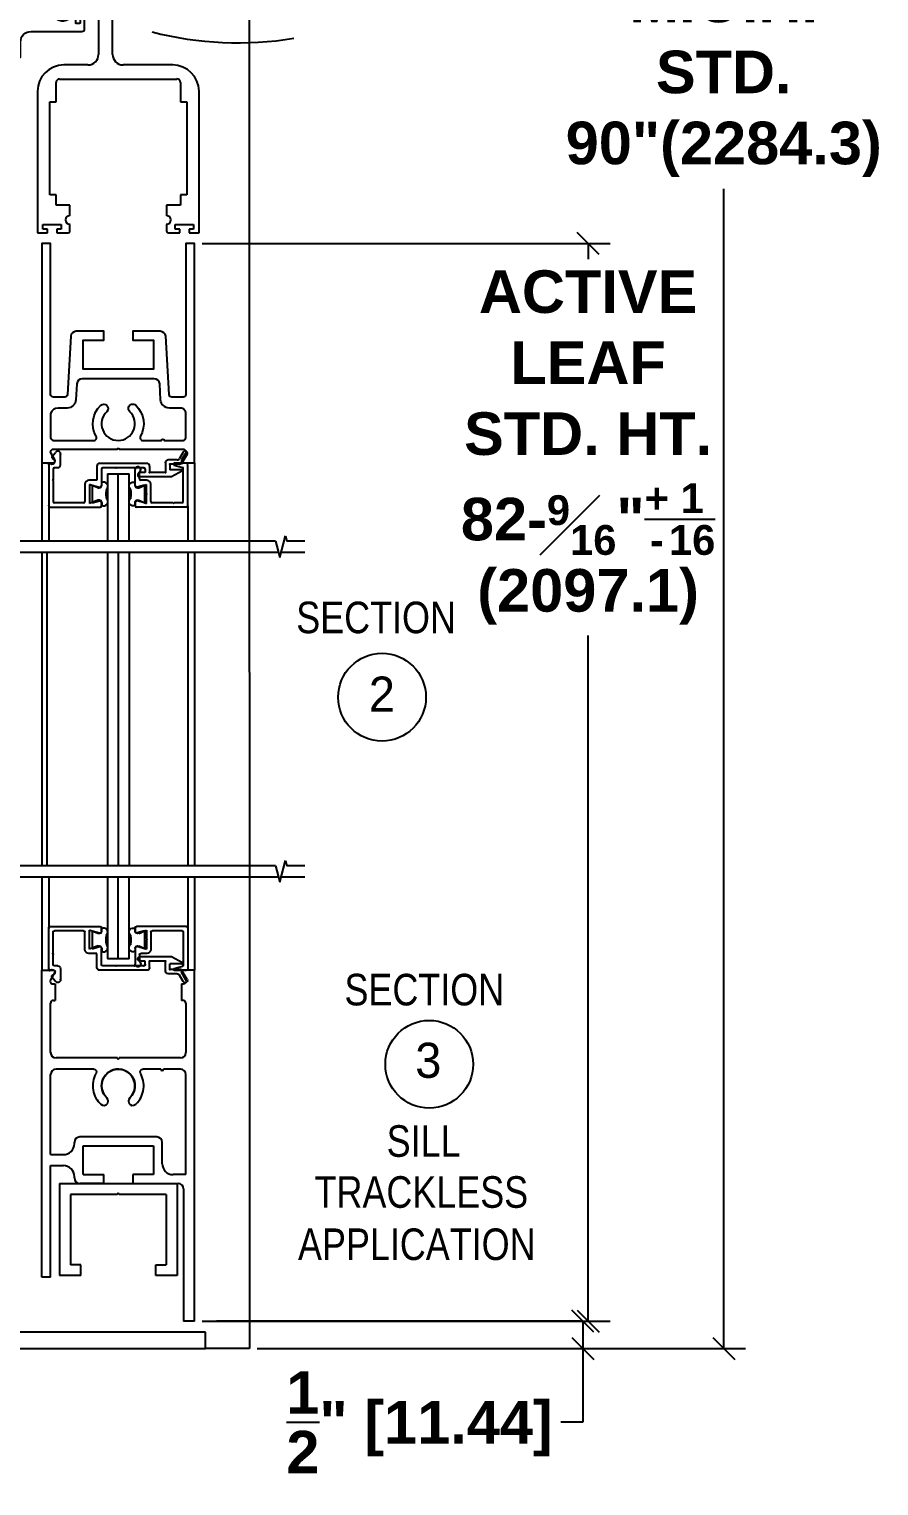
# Model space of a CAD drawing. Header units: inches. Extents: x -17070 to 527, y 504 to 2398.
# Drawn here: x -10373.2 to -10366.23, y 668.63 to 680.6 of the extents above; entities that cross this region are included whole.
import ezdxf
from ezdxf.enums import TextEntityAlignment as Align

# ---------------------------------------------------------------- set-up
doc = ezdxf.new("R2010")
doc.units = ezdxf.units.IN
for name, color, linetype in [('1', 2, 'Continuous'), ('GLASS', 3, 'Continuous'), ('GLBEAD', 7, 'Continuous'), ('NOTES', 6, 'Continuous'), ('OBJECT', 7, 'Continuous'), ('PAINT', 1, 'Continuous'), ('SHAPE', 3, 'Continuous')]:
    doc.layers.add(name, color=color, linetype=linetype)
doc.styles.add('ROMANC', font='arialbd.ttf', dxfattribs={"height": 0.35})
doc.dimstyles.get("Standard").update_dxf_attribs({"dimtxt": 0.18, "dimasz": 0.18, "dimexe": 0.18, "dimexo": 0.0625, "dimgap": 0.09, "dimtad": 0, "dimtih": 1, "dimtoh": 1, "dimzin": 0, "dimdsep": 46, "dimtxsty": 'ROMANC', "dimblk": 'ARCHTICK', "dimcen": 0.09, "dimclrd": 25, "dimclre": 25, "dimadec": 0, "dimazin": 0, "dimtfac": 1, "dimtofl": 0, "dimtmove": 0, "dimatfit": 3, "dimldrblk": 'ARCHTICK', "dimfxl": 1, "dimtolj": 1, "dimtzin": 0, "dimarcsym": 0})

# ---------------------------------------------------------------- blocks, each defined once
blk = doc.blocks.new('_OBLIQUE')
at = {"color": 0, "linetype": 'ByBlock'}
blk.add_line((-0.5, -0.5), (0.5, 0.5), dxfattribs=at)
blk = doc.blocks.new('*D157')
at = {"layer": 'DEFPOINTS', "color": 0}
for p in [(-10370.714, 683.994), (-10367.499, 683.994), (-10371.394, 669.756)]:
    blk.add_point(p, dxfattribs=at)
at = {"layer": 'NOTES', "color": 25, "lineweight": -2}
for p, q in [((-10370.652, 683.994), (-10367.319, 683.994)), ((-10367.499, 683.994), (-10367.499, 681.104)), ((-10367.499, 669.756), (-10367.499, 679.286)), ((-10371.331, 669.756), (-10367.319, 669.756))]:
    blk.add_line(p, q, dxfattribs=at)
at = {"layer": 'NOTES', "color": 25, "lineweight": -2, "xscale": 0.18, "yscale": 0.18, "zscale": 0.18}
for p, rotation in [((-10367.499, 683.994), 90), ((-10367.499, 669.756), 270)]:
    blk.add_blockref('_OBLIQUE', p, dxfattribs=dict(at, rotation=rotation))
at = {"layer": 'NOTES', "color": 0, "insert": (-10367.499, 680.195), "char_height": 0.35, "attachment_point": 5, "style": 'ROMANC'}
blk.add_mtext('\\A1;M.O.H.\\PSTD.\\P90"(2284.3)', dxfattribs=at)
blk = doc.blocks.new('_ARCHTICK')
at = {"color": 0, "linetype": 'ByBlock', "const_width": 0.15}
blk.add_lwpolyline([(-0.5, -0.5), (0.5, 0.5)], dxfattribs=at)
blk = doc.blocks.new('A$C78FB188A')
at = {"layer": 'PAINT'}
blk.add_lwpolyline([(0.908, 1.307), (0.563, 1.307, -0.414214), (0.538, 1.332), (0.538, 1.652, 0.414214), (0.513, 1.677), (0.463, 1.677, 0.414214), (0.438, 1.652), (0.438, 1.332, -0.414214), (0.413, 1.307), (0.185, 1.307, -0.414214), (0.125, 1.367), (0.125, 4.56, -0.414214), (0.185, 4.62), (0.413, 4.62, -0.414214), (0.438, 4.595), (0.438, 4.275, 0.414214), (0.463, 4.25), (0.513, 4.25, 0.414214), (0.538, 4.275), (0.538, 4.595, -0.414214), (0.563, 4.62), (0.924, 4.62, -0.414213), (0.983, 4.56), (0.983, 4.5, 0.174105), (1.03, 4.37, 1), (1.1, 4.427, -2.120583), (1.275, 4.427, 1), (1.345, 4.37, 0.10337), (1.384, 4.444), (2.067, 4.444, -0.414214), (2.097, 4.414), (2.097, 4.414, 0.414214), (2.127, 4.384), (2.197, 4.384, -0.414214), (2.216, 4.364), (2.216, 4.286, -0.414214), (2.197, 4.266), (2.149, 4.266, 0.668179), (2.141, 4.246), (2.181, 4.206), (2.331, 4.206), (2.37, 4.246, 0.668179), (2.362, 4.266), (2.315, 4.266, -0.414214), (2.295, 4.286), (2.295, 4.364, -0.414214), (2.315, 4.384), (2.381, 4.384, 0.414214), (2.411, 4.414, -0.414214), (2.441, 4.444), (2.85, 4.444, -0.414214), (2.88, 4.414), (2.88, 4.414, 0.414214), (2.91, 4.384), (2.98, 4.384, -0.414214), (3, 4.364), (3, 4.286, -0.414214), (2.98, 4.266), (2.933, 4.266, 0.668179), (2.925, 4.246), (2.965, 4.206), (3.114, 4.206), (3.154, 4.246, 0.668179), (3.146, 4.266), (3.099, 4.266, -0.414214), (3.079, 4.286), (3.079, 4.364, -0.414214), (3.099, 4.384), (3.233, 4.384, 0.242955), (3.225, 4.424, -2.120583), (3.4, 4.424, 0.242955), (3.392, 4.384), (3.522, 4.384, 0.088026), (3.552, 4.464), (3.683, 4.464, 0.088026), (3.712, 4.384), (3.768, 4.384, -0.414214), (3.788, 4.364), (3.788, 4.286, -0.414214), (3.768, 4.266), (3.721, 4.266, 0.668179), (3.712, 4.246), (3.752, 4.206), (3.868, 4.206), (3.868, 4.313, -0.812087), (3.944, 4.329), (4.03, 4.133, 0.297726), (4.085, 4.097), (4.395, 4.097, 0.414214), (4.41, 4.112), (4.41, 4.277, 1.589785), (4.345, 4.245), (4.345, 4.177), (4.101, 4.177), (3.98, 4.453, -0.541158), (4.008, 4.495), (4.056, 4.495, -0.414214), (4.086, 4.465), (4.086, 4.44, 0.414214), (4.101, 4.425), (4.15, 4.425, 0.414214), (4.165, 4.44), (4.165, 4.465, -0.414214), (4.195, 4.495), (4.301, 4.495, -0.211832), (4.485, 4.475, 0.578848), (4.5, 4.483), (4.5, 4.645, 0.414214), (4.47, 4.675), (4.43, 4.675, 0.414214), (4.4, 4.645), (4.4, 4.62, -0.414214), (4.38, 4.6), (3.913, 4.6, -0.414214), (3.893, 4.62), (3.893, 4.66, -0.414214), (3.913, 4.68), (4.081, 4.68, 0.414214), (4.101, 4.7), (4.101, 4.73, 0.414214), (4.081, 4.75), (3.864, 4.75, -1), (3.784, 4.75), (3.733, 4.75, 0.57735), (3.72, 4.728), (3.784, 4.617, -0.57735), (3.771, 4.594), (3.539, 4.594, 0.310469), (3.312, 4.75), (3.116, 4.75, -1), (3.036, 4.75), (2.983, 4.75, 0.57735), (2.97, 4.728), (3.034, 4.617, -0.57735), (3.021, 4.594), (2.229, 4.594, -0.57735), (2.216, 4.617), (2.28, 4.728, 0.57735), (2.267, 4.75), (2.213, 4.75, -1), (2.133, 4.75), (2.08, 4.75, 0.57735), (2.067, 4.728), (2.131, 4.617, -0.57735), (2.118, 4.594), (1.479, 4.594, -0.57735), (1.466, 4.617), (1.53, 4.728, 0.57735), (1.517, 4.75), (1.464, 4.75, -1), (1.384, 4.75), (0.02, 4.75, 0.414214), (0, 4.73), (0, 0.015, 0.438212), (0.016, 0), (0.123, 0.009), (0.154, 0.04, 0.668179), (0.145, 0.06), (0.094, 0.06, -0.414213), (0.079, 0.075), (0.079, 0.146, -0.414214), (0.109, 0.176), (0.237, 0.176, -0.414214), (0.267, 0.146), (0.267, 0.116), (0.318, 0.116), (0.318, 0.06), (0.267, 0.06), (0.267, 0.02, 0.414214), (0.287, 0), (1.6, 0, 0.414214), (1.62, 0.02), (1.62, 0.06), (1.569, 0.06), (1.569, 0.116), (1.62, 0.116), (1.62, 0.146, -0.414214), (1.65, 0.176), (1.778, 0.176, -0.414214), (1.808, 0.146), (1.808, 0.075, -0.414213), (1.793, 0.06), (1.741, 0.06, 0.668179), (1.733, 0.04), (1.764, 0.009), (1.874, 0), (1.894, 0), (1.894, 0.173, -0.414214), (2.014, 0.293), (2.594, 0.293, 0.414214), (2.624, 0.323), (2.624, 0.441, 0.414214), (2.614, 0.451), (2.584, 0.451, 0.414214), (2.574, 0.441), (2.574, 0.393, -0.414214), (2.564, 0.383), (2.533, 0.383, -0.414214), (2.523, 0.393), (2.523, 0.441, 0.414214), (2.513, 0.451), (2.465, 0.451, 0.206755), (2.458, 0.448, -2.520975), (2.458, 0.604, 0.206755), (2.465, 0.601), (2.513, 0.601, 0.414214), (2.523, 0.611), (2.523, 0.659, -0.414214), (2.533, 0.669), (2.564, 0.669, -0.414214), (2.574, 0.659), (2.574, 0.611, 0.414214), (2.584, 0.601), (2.614, 0.601, 0.414214), (2.624, 0.611), (2.624, 0.699, 0.414214), (2.594, 0.729), (2.45, 0.729), (2.45, 0.797), (2.41, 0.837, 0.668179), (2.39, 0.828), (2.39, 0.76), (2.256, 0.76), (2.256, 0.732, 0.268191), (2.137, 0.526, -0.959676), (1.957, 0.533), (1.957, 1.27, -0.414214), (2.077, 1.39), (2.449, 1.39), (2.449, 1.726), (2.371, 1.726), (2.371, 1.551), (1.662, 1.551), (1.662, 1.726), (1.334, 1.726, 0.121344), (1.246, 1.684, 0.500868), (1.249, 1.612), (1.249, 1.612, 0.33246), (1.303, 1.614, -2.106685), (1.303, 1.438, 0.33246), (1.249, 1.44), (1.249, 1.44, 0.500868), (1.246, 1.368, 0.062582), (1.289, 1.341, -0.291892), (1.298, 1.327), (1.298, 1.322, -0.414214), (1.283, 1.307), (0.938, 1.307), (0.923, 1.292)], format="xyb", close=True, dxfattribs=at)
at = {"layer": 'SHAPE', "color": 1}
blk.add_lwpolyline([(1.262, 0.265, 0.386399), (1.217, 0.306), (1.198, 0.306, 0.439637), (1.154, 0.257, 0.063469), (1.165, 0.202, -0.517548), (1.137, 0.162), (0.412, 0.162, -0.414214), (0.352, 0.222), (0.352, 0.296), (0.185, 0.296, -0.414214), (0.125, 0.356), (0.125, 1.147, -0.414214), (0.185, 1.207), (1.507, 1.207, 0.419182), (1.567, 1.268, -1.008503), (1.807, 1.27), (1.807, 0.416, -0.833429), (1.575, 0.373, 0.26349), (1.394, 0.497, 0.439637), (1.345, 0.453), (1.345, 0.434, 0.386399), (1.386, 0.389, -2.120583)], format="xyb", close=True, dxfattribs=at)
blk = doc.blocks.new('A$C09C748BD')
at = {"layer": 'SHAPE'}
for points in [[(1.411, 1.056, -0.387591), (1.349, 1), (1.035, 1), (1.035, 1.1), (1.27, 1.1), (1.27, 1.43), (0.87, 1.43), (0.47, 1.43), (0.47, 1.1), (0.705, 1.1), (0.705, 1), (0.391, 1, -0.387591), (0.329, 1.056), (0.291, 1.722, 0.387591), (0.26, 1.75), (0.131, 1.75, 0.414214), (0.1, 1.719), (0.1, 0), (0, 0), (0, 2.5), (0.129, 2.5, -0.57735), (0.148, 2.466), (0.104, 2.391, 0.57735), (0.131, 2.344), (0.86, 2.344, 1), (0.88, 2.344), (1.609, 2.344, 0.57735), (1.636, 2.391), (1.592, 2.466, -0.57735), (1.611, 2.5), (1.74, 2.5), (1.74, 0), (1.64, 0), (1.64, 1.719, 0.414214), (1.609, 1.75), (1.48, 1.75, 0.387591), (1.449, 1.722)], [(1.149, 2.244), (1.364, 2.244, 1), (1.394, 2.244), (1.609, 2.244, -0.414214), (1.64, 2.213), (1.64, 1.937, -0.414214), (1.578, 1.875), (1.452, 1.875, 0.397506), (1.353, 1.78), (1.342, 1.598, -0.397506), (1.28, 1.54), (0.87, 1.54), (0.46, 1.54, -0.397506), (0.398, 1.598), (0.387, 1.78, 0.397506), (0.288, 1.875), (0.185, 1.875, -0.345205), (0.1, 1.937), (0.1, 2.213, -0.414214), (0.131, 2.244), (0.591, 2.244, -0.575556), (0.618, 2.197, 0.345591), (0.671, 1.843, 1), (0.739, 1.916, -0.678117), (0.87, 2.244, -0.678117), (1.001, 1.916, 1), (1.069, 1.843, 0.345591), (1.122, 2.197, -0.575556)]]:
    blk.add_lwpolyline(points, format="xyb", close=True, dxfattribs=at)
blk = doc.blocks.new('A$C74165A0A')
at = {"layer": 'SHAPE', "color": 1}
for p, q in [((0.695, 4.352), (0.695, 3.209)), ((0.855, 4.352), (0.695, 4.352)), ((0.855, 2.035), (0.855, 4.352)), ((0.695, 3.209), (0.71, 3.194)), ((0.71, 3.194), (0.695, 3.179)), ((0.695, 3.179), (0.695, 2.035)), ((0.575, 1.915), (0.3, 1.915)), ((1.54, 1.915), (0.975, 1.915)), ((0.211, 1.496), (0.211, 1.715)), ((0.251, 1.755), (1.589, 1.755)), ((1.629, 1.716), (1.629, 1.496)), ((0, 1.615), (0, 0)), ((0.14, 0.433), (0.14, 1.496)), ((0.14, 1.496), (0.211, 1.496)), ((1.629, 1.496), (1.7, 1.496)), ((1.7, 1.496), (1.7, 0.433)), ((1.84, 0), (1.84, 1.615)), ((0.211, 0.433), (0.14, 0.433)), ((0.211, 0.315), (0.211, 0.433)), ((1.629, 0.433), (1.629, 0.315)), ((1.7, 0.433), (1.629, 0.433)), ((0.369, 0.315), (0.211, 0.315)), ((0.369, 0.197), (0.369, 0.315)), ((1.471, 0.315), (1.471, 0.197)), ((1.629, 0.315), (1.471, 0.315)), ((0.062, 0.098), (0.271, 0.098)), ((0.062, 0.043), (0.062, 0.098)), ((0.114, 0.043), (0.062, 0.043)), ((0.114, 0), (0.114, 0.043)), ((0.22, 0.043), (0.22, 0)), ((0.271, 0.043), (0.22, 0.043)), ((0.271, 0.098), (0.271, 0.043)), ((0.369, 0.02), (0.369, 0.098)), ((1.471, 0.098), (1.471, 0.02)), ((1.569, 0.098), (1.777, 0.098)), ((1.569, 0.043), (1.569, 0.098)), ((1.62, 0.043), (1.569, 0.043)), ((1.62, 0), (1.62, 0.043)), ((1.726, 0.043), (1.726, 0)), ((1.777, 0.043), (1.726, 0.043)), ((1.777, 0.098), (1.777, 0.043)), ((0, 0), (0.114, 0)), ((0.22, 0), (0.349, 0)), ((1.491, 0), (1.62, 0)), ((1.726, 0), (1.84, 0))]:
    blk.add_line(p, q, dxfattribs=at)
for centre, radius, start, end in [((0.575, 2.035), 0.12, 270, 0), ((0.975, 2.035), 0.12, 180, 270), ((0.3, 1.615), 0.3, 90, 180), ((1.54, 1.615), 0.3, 0, 90), ((0.251, 1.715), 0.04, 90, 180), ((1.589, 1.716), 0.0394, 0, 90), ((0.369, 0.148), 0.0492, 90, 270), ((1.471, 0.148), 0.0492, 270, 90), ((0.349, 0.02), 0.0197, 270, 360), ((1.491, 0.02), 0.0197, 180, 270)]:
    blk.add_arc(centre, radius, start, end, dxfattribs=at)
blk = doc.blocks.new('*D162')
at = {"layer": 'DEFPOINTS', "color": 0}
for p in [(-10371.845, 678.837), (-10371.845, 669.981), (-10368.613, 669.981)]:
    blk.add_point(p, dxfattribs=at)
at = {"layer": 'NOTES', "color": 25, "lineweight": -2}
for p, q in [((-10371.782, 678.837), (-10368.433, 678.837)), ((-10368.613, 678.837), (-10368.613, 678.71)), ((-10368.613, 669.981), (-10368.613, 675.615)), ((-10371.782, 669.981), (-10368.433, 669.981))]:
    blk.add_line(p, q, dxfattribs=at)
at = {"layer": 'NOTES', "color": 25, "lineweight": -2, "xscale": 0.18, "yscale": 0.18, "zscale": 0.18}
for p, rotation in [((-10368.613, 678.837), 90), ((-10368.613, 669.981), 270)]:
    blk.add_blockref('_OBLIQUE', p, dxfattribs=dict(at, rotation=rotation))
at = {"layer": 'NOTES', "color": 0, "insert": (-10368.613, 677.162), "char_height": 0.35, "attachment_point": 5, "style": 'ROMANC'}
blk.add_mtext('\\A1;\\A1;ACTIVE\\PLEAF\\PSTD. HT.\\P82-{\\H0.7x;\\S9#16;}"{\\H0.7x;\\S+/-;\\S1/16;\\P}(2097.1)', dxfattribs=at)
blk = doc.blocks.new('*D163')
at = {"layer": 'DEFPOINTS', "color": 0}
for p in [(-10371.845, 669.981), (-10371.394, 669.756), (-10368.656, 669.756)]:
    blk.add_point(p, dxfattribs=at)
at = {"layer": 'NOTES', "color": 25, "lineweight": -2}
for p, q in [((-10371.782, 669.981), (-10368.476, 669.981)), ((-10368.656, 669.981), (-10368.656, 669.756)), ((-10371.331, 669.756), (-10368.476, 669.756)), ((-10368.656, 669.756), (-10368.656, 669.15)), ((-10368.656, 669.15), (-10368.836, 669.15))]:
    blk.add_line(p, q, dxfattribs=at)
at = {"layer": 'NOTES', "color": 25, "lineweight": -2, "xscale": 0.18, "yscale": 0.18, "zscale": 0.18}
for p, rotation in [((-10368.656, 669.981), 90), ((-10368.656, 669.756), 270)]:
    blk.add_blockref('_OBLIQUE', p, dxfattribs=dict(at, rotation=rotation))
at = {"layer": 'NOTES', "color": 0, "insert": (-10369.997, 669.15), "char_height": 0.35, "attachment_point": 5, "style": 'ROMANC'}
blk.add_mtext('\\A1;{\\H1.000000x;\\S1/2;}" [11.44]', dxfattribs=at)
blk = doc.blocks.new('A$C255E3D9C')
at = {"layer": 'OBJECT', "ltscale": 0.05}
for p, q in [((0, 1.05), (1.34, 1.05)), ((0, 1.05), (0, 0)), ((1.34, 1.05), (1.34, 0)), ((0.66, 0.925), (0.125, 0.925)), ((0.125, 0.925), (0.125, 0.12)), ((1.215, 0.925), (0.68, 0.925)), ((1.215, 0.925), (1.215, 0.12)), ((0.243, 0.12), (0.125, 0.12)), ((0.243, 0), (0.243, 0.12)), ((1.097, 0), (1.097, 0.12)), ((1.097, 0.12), (1.215, 0.12)), ((0.243, 0), (0, 0)), ((1.34, 0), (1.097, 0))]:
    blk.add_line(p, q, dxfattribs=at)
at = {"layer": 'OBJECT'}
blk.add_arc((0.67, 0.925), 0.01, 0, 180, dxfattribs=at)
blk = doc.blocks.new('A$C2CCF2598')
at = {"color": 1}
for p, q in [((1.569, 0.5), (1.435, 0.5)), ((0.984, 0.251), (0.984, 0.428)), ((1.034, 0.323), (1.034, 0.401)), ((1.43, 0.477), (1.525, 0.454)), ((1.534, 0.065), (1.534, 0.44)), ((1.584, 0.015), (1.584, 0.485)), ((1.027, 0.222), (1.114, 0.258)), ((1.117, 0.308), (1.049, 0.308)), ((1.114, 0.155), (1.114, 0.258)), ((1.164, 0.065), (1.164, 0.261)), ((0.984, 0.015), (0.984, 0.049)), ((1.027, 0.078), (1.114, 0.043)), ((1.114, 0.043), (1.114, 0.145)), ((1.419, 0.05), (1.179, 0.05)), ((1.519, 0.05), (1.429, 0.05)), ((1.569, 0), (0.999, 0))]:
    blk.add_line(p, q, dxfattribs=at)
for centre, radius, start, end in [((1.435, 0.488), 0.012, 90, 245.556), ((1.569, 0.485), 0.015, 0, 90), ((1.017, 0.428), 0.0325, 302.579, 180), ((1.519, 0.44), 0.015, 0, 65.556), ((1.015, 0.251), 0.031, 180, 292.2455), ((1.049, 0.323), 0.015, 180, 270), ((1.117, 0.261), 0.047, 0, 90), ((1.015, 0.049), 0.031, 68.3183, 180), ((0.999, 0.015), 0.015, 180, 270), ((1.114, 0.15), 0.005, 270, 90), ((1.179, 0.065), 0.015, 180, 270), ((1.424, 0.05), 0.005, 180, 0), ((1.519, 0.065), 0.015, 270, 0), ((1.569, 0.015), 0.015, 270, 0)]:
    blk.add_arc(centre, radius, start, end, dxfattribs=at)
at = {"layer": 'OBJECT', "color": 1}
for p, q in [((0.015, 0.501), (0.026, 0.495)), ((0.036, 0.572), (0.077, 0.625)), ((0.04, 0.559), (0.057, 0.549)), ((0.135, 0.481), (0.135, 0.609)), ((1.119, 0.499), (0.581, 0.499)), ((1.33, 0.508), (1.33, 0.394)), ((1.464, 0.539), (1.361, 0.539)), ((1.534, 0.628), (1.491, 0.554)), ((1.577, 0.603), (1.511, 0.489)), ((0, 0.493), (0, 0.015)), ((0.05, 0.435), (0.05, 0.313)), ((0.104, 0.45), (0.065, 0.45)), ((0.55, 0.468), (0.55, 0.308)), ((0.603, 0.434), (0.603, 0.266)), ((1.085, 0.449), (0.618, 0.449)), ((1.1, 0.394), (1.04, 0.394)), ((1.401, 0.344), (1.04, 0.344)), ((1.1, 0.434), (1.1, 0.394)), ((1.15, 0.468), (1.15, 0.394)), ((1.33, 0.394), (1.15, 0.394)), ((1.38, 0.489), (1.38, 0.424)), ((1.511, 0.489), (1.38, 0.489)), ((1.521, 0.424), (1.38, 0.424)), ((1.524, 0.415), (1.401, 0.344)), ((0.05, 0.303), (0.05, 0.065)), ((0.412, 0.261), (0.412, 0.065)), ((0.55, 0.308), (0.459, 0.308)), ((0.465, 0.258), (0.465, 0.042)), ((0.561, 0.222), (0.465, 0.257)), ((0.603, 0.266), (0.603, 0.251)), ((0.397, 0.05), (0.065, 0.05)), ((0.561, 0.078), (0.465, 0.042)), ((0.603, 0.049), (0.603, 0.015)), ((0.015, 0), (0.588, 0))]:
    blk.add_line(p, q, dxfattribs=at)
at = {"layer": 'OBJECT', "color": 1, "linetype": 'ByBlock'}
for p, q in [((0.958, 0.449), (0.74, 0.449)), ((1.031, 0.449), (0.977, 0.449)), ((1.066, 0.449), (1.055, 0.449)), ((1.066, 0.449), (1.055, 0.449))]:
    blk.add_line(p, q, dxfattribs=at)
at = {"layer": 'OBJECT', "color": 1}
for centre, radius, start, end in [((0.01, 0.493), 0.01, 60, 180), ((0.041, 0.522), 0.031, 241.8784, 58.1216), ((0.045, 0.567), 0.01, 150, 240), ((0.104, 0.609), 0.031, 0, 150), ((0.581, 0.468), 0.031, 90, 180), ((1.119, 0.468), 0.031, 0, 90), ((1.361, 0.508), 0.031, 90, 180), ((1.464, 0.57), 0.031, 270, 330), ((1.555, 0.616), 0.025, 330, 150), ((0.065, 0.435), 0.015, 90, 180), ((0.104, 0.481), 0.031, 270, 0), ((0.618, 0.434), 0.015, 90, 180), ((1.04, 0.369), 0.025, 90, 270), ((1.085, 0.434), 0.015, 0, 90), ((1.521, 0.419), 0.005, 300, 90), ((0.05, 0.308), 0.005, 90, 270), ((0.459, 0.261), 0.047, 90, 180), ((0.572, 0.251), 0.031, 249.7144, 0), ((0.015, 0.015), 0.015, 180, 270), ((0.065, 0.065), 0.015, 180, 270), ((0.397, 0.065), 0.015, 270, 0), ((0.572, 0.049), 0.031, 347.8966, 110.2856), ((0.588, 0.015), 0.015, 270, 0)]:
    blk.add_arc(centre, radius, start, end, dxfattribs=at)
at = {"layer": 'OBJECT', "color": 1, "linetype": 'ByBlock'}
for p in [(0.01, 0.503), (0.135, 0.603), (0.135, 0.603), (1.33, 0.508), (0, 0.487), (0, 0.487), (0, 0.487), (0, 0.487), (0.77, 0.449), (0.977, 0.449), (1.04, 0.394), (1.04, 0.394), (1.085, 0.449), (1.085, 0.449), (1.085, 0.449), (1.085, 0.449), (1.085, 0.449), (1.1, 0.434), (1.15, 0.394), (1.15, 0.394), (1.15, 0.394), (1.15, 0.394), (1.15, 0.394), (1.15, 0.394), (1.15, 0.394), (1.15, 0.394), (1.33, 0.394), (1.38, 0.489), (1.491, 0.489), (1.521, 0.424), (1.521, 0.424), (1.524, 0.415), (0.05, 0.317), (0.05, 0.317), (0, 0.019), (0.6, 0.028), (0.6, 0.028), (0.6, 0.028), (0.6, 0.019)]:
    blk.add_point(p, dxfattribs=at)
blk = doc.blocks.new('GLBEAD')
at = {"layer": 'GLBEAD'}
for p, q in [((-0.108666, 0.197696), (-0.108666, 0.231058)), ((0, 0.202851), (-0.083039, 0.178504)), ((0, 0), (0, 0.202851)), ((-0.108666, 0.003748), (-0.108666, -0.028207)), ((0, 0), (-0.08334, 0.023026))]:
    blk.add_line(p, q, dxfattribs=at)
for centre, radius, start, end in [((-0.131465, 0.190887), 0.04619, 60.422859, 228.483357), ((-0.088666, 0.197696), 0.02, 180, 286.341521), ((-0.131465, 0.011965), 0.04619, 131.516643, 299.577141), ((-0.464744, 0.092293), 0.309356, 1.519612, 11.941172), ((-0.464744, 0.110558), 0.309356, 348.058828, 358.480388), ((-0.088666, 0.003748), 0.02, 74.555218, 180)]:
    blk.add_arc(centre, radius, start, end, dxfattribs=at)

msp = doc.modelspace()

# ---------------------------------------------------------------- linework, layer by layer
at = {"color": 1}
msp.add_line((-10372.11135, 671.44853), (-10372.11135, 671.45069), dxfattribs=at)
for p, q in [((-10371.75526, 669.89129), (-10374.63903, 669.89129)), ((-10371.75526, 669.75612), (-10371.75526, 669.89129)), ((-10374.63903, 669.75612), (-10371.75526, 669.75612))]:
    msp.add_line(p, q)
at = {"color": 3, "linetype": 'Continuous', "ltscale": 7}
msp.add_arc((-10371.48766, 683.34585), 2.85826, 255.688486, 279.224428, dxfattribs=at)
at = {"layer": '1', "color": 1}
msp.add_arc((-10372.47182, 671.9157), 0.13698, 324.026975, 211.637307, dxfattribs=at)
at = {"layer": 'GLASS'}
for p, q in [((-10373.09904, 677.03472), (-10373.09904, 676.39194)), ((-10371.8446, 677.03472), (-10371.84461, 676.39194)), ((-10372.56111, 676.94567), (-10372.38085, 676.94567)), ((-10372.56111, 676.94567), (-10372.56111, 676.39194)), ((-10372.47155, 676.39194), (-10372.47155, 676.94567)), ((-10372.38085, 676.39194), (-10372.38085, 676.94567)), ((-10373.04328, 676.68179), (-10373.04328, 676.39194)), ((-10371.90121, 676.68179), (-10371.90121, 676.39194)), ((-10371.14456, 676.25701), (-10371.09755, 676.43518)), ((-10371.09755, 676.43518), (-10371.08643, 676.39176)), ((-10371.15554, 676.29764), (-10374.95911, 676.29764)), ((-10371.18098, 676.39176), (-10374.93368, 676.39176)), ((-10373.09904, 676.39194), (-10373.09904, 676.39176)), ((-10373.09904, 676.29764), (-10373.09904, 673.72363)), ((-10373.05733, 676.39194), (-10373.05733, 676.39176)), ((-10373.05733, 676.29764), (-10373.05733, 673.72363)), ((-10372.56111, 676.39194), (-10372.56111, 676.39176)), ((-10372.56111, 676.29764), (-10372.56111, 673.72363)), ((-10372.47155, 676.39194), (-10372.47155, 676.39176)), ((-10372.47155, 676.29764), (-10372.47155, 673.72363)), ((-10372.38085, 676.39194), (-10372.38085, 676.39176)), ((-10372.38085, 676.29764), (-10372.38085, 673.72363)), ((-10371.90121, 676.39194), (-10371.90121, 676.39176)), ((-10371.90121, 676.29764), (-10371.90121, 673.72363)), ((-10371.84461, 676.39194), (-10371.84461, 676.39176)), ((-10371.84461, 676.29764), (-10371.84461, 673.72363)), ((-10371.18098, 676.39176), (-10371.14456, 676.25701)), ((-10370.93967, 676.29764), (-10371.13384, 676.29764)), ((-10370.93967, 676.39176), (-10371.08643, 676.39176)), ((-10371.18098, 673.72363), (-10374.93368, 673.72363)), ((-10371.18098, 673.72363), (-10371.14456, 673.58888)), ((-10371.14456, 673.58888), (-10371.09755, 673.76705)), ((-10371.09755, 673.76705), (-10371.08643, 673.72363)), ((-10370.93967, 673.72363), (-10371.08643, 673.72363)), ((-10371.15554, 673.62951), (-10374.95911, 673.62951)), ((-10373.09904, 673.62951), (-10373.09902, 672.86518)), ((-10373.04328, 673.62951), (-10373.04328, 673.21066)), ((-10372.56111, 673.62951), (-10372.56111, 672.96029)), ((-10372.47155, 672.96029), (-10372.47155, 673.62951)), ((-10372.38085, 672.96029), (-10372.38085, 673.62951)), ((-10371.90121, 673.62951), (-10371.90121, 673.214)), ((-10371.84461, 673.62951), (-10371.8446, 672.86518)), ((-10370.93967, 673.62951), (-10371.13384, 673.62951)), ((-10372.38085, 672.96029), (-10372.56111, 672.96029))]:
    msp.add_line(p, q, dxfattribs=at)
at = {"layer": 'NOTES'}
for p, q in [((-10371.39585, 681.22088), (-10371.39372, 669.75612)), ((-10368.67851, 669.98141), (-10371.66553, 669.98141)), ((-10371.39372, 669.75612), (-10371.75526, 669.75612))]:
    msp.add_line(p, q, dxfattribs=at)
for centre in [(-10370.3052, 675.10941), (-10369.91774, 672.09248)]:
    msp.add_circle(centre, 0.36047, dxfattribs=at)
at = {"layer": 'SHAPE', "color": 1}
for p, q in [((-10373.09904, 672.86518), (-10373.00099, 672.86518)), ((-10373.09904, 670.34188), (-10373.09904, 672.86518)), ((-10372.99163, 672.84896), (-10373.02784, 672.78623)), ((-10373.00099, 672.86518), (-10372.99559, 672.86373)), ((-10372.99559, 672.86373), (-10372.99163, 672.85977)), ((-10372.99163, 672.85977), (-10372.99018, 672.85436)), ((-10372.99018, 672.85436), (-10372.99163, 672.84896)), ((-10371.95202, 672.85977), (-10371.95347, 672.85436)), ((-10371.95347, 672.85436), (-10371.95202, 672.84896)), ((-10371.94806, 672.86373), (-10371.95202, 672.85977)), ((-10371.9158, 672.78623), (-10371.95202, 672.84896)), ((-10371.94265, 672.86518), (-10371.94806, 672.86373)), ((-10371.8446, 672.86518), (-10371.94265, 672.86518)), ((-10371.8446, 669.98141), (-10371.8446, 672.86518)), ((-10373.00848, 672.75271), (-10372.99018, 672.75271)), ((-10372.99018, 672.75271), (-10372.99018, 672.61789)), ((-10371.95347, 672.75271), (-10371.93515, 672.75271)), ((-10371.95347, 672.75271), (-10371.95347, 672.61789)), ((-10371.93515, 672.75271), (-10371.92398, 672.7557)), ((-10371.92398, 672.7557), (-10371.9158, 672.76388)), ((-10371.91281, 672.77506), (-10371.9158, 672.78623)), ((-10371.9158, 672.76388), (-10371.91281, 672.77506)), ((-10373.02695, 672.18893), (-10373.02695, 672.59555)), ((-10373.0046, 672.61789), (-10372.99018, 672.61789)), ((-10371.93905, 672.61789), (-10371.95347, 672.61789)), ((-10371.9167, 672.59555), (-10371.9167, 672.18893)), ((-10372.47903, 672.14424), (-10372.98225, 672.14424)), ((-10371.9614, 672.14424), (-10372.46461, 672.14424)), ((-10373.02695, 671.34976), (-10373.02695, 672.00798)), ((-10372.67286, 672.05268), (-10372.98225, 672.05268)), ((-10372.66927, 671.98445), (-10372.67433, 671.96769)), ((-10372.67286, 672.05268), (-10372.66171, 672.0497)), ((-10372.66282, 672.00074), (-10372.66927, 671.98445)), ((-10372.65504, 672.01642), (-10372.66282, 672.00074)), ((-10372.66171, 672.0497), (-10372.65354, 672.04155)), ((-10372.65344, 672.01926), (-10372.65504, 672.01642)), ((-10372.65354, 672.04155), (-10372.65051, 672.03042)), ((-10372.65051, 672.03042), (-10372.65344, 672.01926)), ((-10372.59918, 671.96612), (-10372.59186, 671.98169)), ((-10372.59186, 671.98169), (-10372.58264, 671.99621)), ((-10372.58264, 671.99621), (-10372.57167, 672.00947)), ((-10372.57167, 672.00947), (-10372.55914, 672.02124)), ((-10372.55914, 672.02124), (-10372.54522, 672.03135)), ((-10372.54522, 672.03135), (-10372.53014, 672.03964)), ((-10372.53014, 672.03964), (-10372.51415, 672.04597)), ((-10372.51415, 672.04597), (-10372.49749, 672.05025)), ((-10372.49749, 672.05025), (-10372.48042, 672.05241)), ((-10372.48042, 672.05241), (-10372.46322, 672.05241)), ((-10372.46322, 672.05241), (-10372.44615, 672.05025)), ((-10372.44615, 672.05025), (-10372.42949, 672.04597)), ((-10372.42949, 672.04597), (-10372.4135, 672.03964)), ((-10372.4135, 672.03964), (-10372.39842, 672.03135)), ((-10372.39842, 672.03135), (-10372.38451, 672.02124)), ((-10372.38451, 672.02124), (-10372.37197, 672.00947)), ((-10372.37197, 672.00947), (-10372.361, 671.99621)), ((-10372.361, 671.99621), (-10372.35179, 671.98169)), ((-10372.35179, 671.98169), (-10372.34446, 671.96612)), ((-10372.29313, 672.03042), (-10372.29011, 672.04155)), ((-10372.2902, 672.01926), (-10372.29313, 672.03042)), ((-10372.28455, 672.00866), (-10372.2902, 672.01926)), ((-10372.29011, 672.04155), (-10372.28193, 672.0497)), ((-10372.27743, 671.99266), (-10372.28455, 672.00866)), ((-10372.28193, 672.0497), (-10372.27078, 672.05268)), ((-10372.27167, 671.97613), (-10372.27743, 671.99266)), ((-10372.26731, 671.95917), (-10372.27167, 671.97613)), ((-10372.12129, 672.05268), (-10372.27078, 672.05268)), ((-10371.9614, 672.05268), (-10372.09966, 672.05268)), ((-10371.9167, 671.18538), (-10371.9167, 672.00798)), ((-10372.68016, 671.93319), (-10372.6809, 671.9157)), ((-10372.6809, 671.9157), (-10372.68016, 671.8982)), ((-10372.67797, 671.95056), (-10372.68016, 671.93319)), ((-10372.68016, 671.8982), (-10372.67797, 671.88083)), ((-10372.67433, 671.96769), (-10372.67797, 671.95056)), ((-10372.67797, 671.88083), (-10372.67433, 671.8637)), ((-10372.67433, 671.8637), (-10372.66927, 671.84694)), ((-10372.6088, 671.9157), (-10372.60772, 671.93287)), ((-10372.60772, 671.89853), (-10372.6088, 671.9157)), ((-10372.60772, 671.93287), (-10372.6045, 671.94976)), ((-10372.6045, 671.88163), (-10372.60772, 671.89853)), ((-10372.6045, 671.94976), (-10372.59918, 671.96612)), ((-10372.59918, 671.86527), (-10372.6045, 671.88163)), ((-10372.59186, 671.84971), (-10372.59918, 671.86527)), ((-10372.34446, 671.86527), (-10372.35179, 671.84971)), ((-10372.34446, 671.96612), (-10372.33915, 671.94976)), ((-10372.33915, 671.88163), (-10372.34446, 671.86527)), ((-10372.33915, 671.94976), (-10372.33593, 671.93287)), ((-10372.33593, 671.89853), (-10372.33915, 671.88163)), ((-10372.33593, 671.93287), (-10372.33484, 671.9157)), ((-10372.33484, 671.9157), (-10372.33593, 671.89853)), ((-10372.27743, 671.83873), (-10372.27167, 671.85527)), ((-10372.27167, 671.85527), (-10372.26731, 671.87223)), ((-10372.26439, 671.9419), (-10372.26731, 671.95917)), ((-10372.26731, 671.87223), (-10372.26439, 671.88949)), ((-10372.26293, 671.92445), (-10372.26439, 671.9419)), ((-10372.26439, 671.88949), (-10372.26293, 671.90694)), ((-10372.26293, 671.90694), (-10372.26293, 671.92445)), ((-10372.66927, 671.84694), (-10372.66282, 671.83066)), ((-10372.66282, 671.83066), (-10372.65504, 671.81498)), ((-10372.65504, 671.81498), (-10372.64596, 671.8)), ((-10372.64596, 671.8), (-10372.63567, 671.78583)), ((-10372.63567, 671.78583), (-10372.62423, 671.77258)), ((-10372.62423, 671.77258), (-10372.61556, 671.76387)), ((-10372.61556, 671.76387), (-10372.60116, 671.75553)), ((-10372.60116, 671.75553), (-10372.58456, 671.75454)), ((-10372.58264, 671.83518), (-10372.59186, 671.84971)), ((-10372.58456, 671.75454), (-10372.56927, 671.76112)), ((-10372.57167, 671.82193), (-10372.58264, 671.83518)), ((-10372.56599, 671.81623), (-10372.57167, 671.82193)), ((-10372.56927, 671.76112), (-10372.55857, 671.77386)), ((-10372.55767, 671.8043), (-10372.56599, 671.81623)), ((-10372.55857, 671.77386), (-10372.55473, 671.79005)), ((-10372.55473, 671.79005), (-10372.55767, 671.8043)), ((-10372.55473, 671.79005), (-10372.55473, 671.79005)), ((-10372.38597, 671.8043), (-10372.38892, 671.79005)), ((-10372.38892, 671.79005), (-10372.38507, 671.77386)), ((-10372.38892, 671.79005), (-10372.38892, 671.79005)), ((-10372.37765, 671.81623), (-10372.38597, 671.8043)), ((-10372.38507, 671.77386), (-10372.37437, 671.76112)), ((-10372.37197, 671.82193), (-10372.37765, 671.81623)), ((-10372.37437, 671.76112), (-10372.35909, 671.75454)), ((-10372.361, 671.83518), (-10372.37197, 671.82193)), ((-10372.35179, 671.84971), (-10372.361, 671.83518)), ((-10372.35909, 671.75454), (-10372.34248, 671.75553)), ((-10372.34248, 671.75553), (-10372.32808, 671.76387)), ((-10372.32808, 671.76387), (-10372.32554, 671.76632)), ((-10372.32554, 671.76632), (-10372.31356, 671.77908)), ((-10372.31356, 671.77908), (-10372.30268, 671.79281)), ((-10372.30268, 671.79281), (-10372.29299, 671.80739)), ((-10372.29299, 671.80739), (-10372.28455, 671.82274)), ((-10372.28455, 671.82274), (-10372.27743, 671.83873)), ((-10372.15605, 671.49539), (-10372.7876, 671.49539)), ((-10372.83229, 671.43988), (-10372.83229, 671.45069)), ((-10372.7602, 671.18538), (-10372.7602, 671.42329)), ((-10372.7602, 671.42329), (-10372.18345, 671.42329)), ((-10372.18345, 671.42329), (-10372.18345, 671.18538)), ((-10372.11135, 671.2755), (-10372.11135, 671.44853)), ((-10373.02695, 671.34976), (-10372.92241, 671.34976)), ((-10373.02695, 670.34188), (-10373.02695, 671.25964)), ((-10373.02695, 671.25964), (-10372.92241, 671.25964)), ((-10372.83229, 671.15799), (-10372.83229, 671.16952)), ((-10372.7602, 671.18538), (-10372.59078, 671.18538)), ((-10372.59078, 671.11329), (-10372.59078, 671.18538)), ((-10372.35287, 671.18538), (-10372.35287, 671.11329)), ((-10372.18345, 671.18538), (-10372.35287, 671.18538)), ((-10371.9167, 671.18538), (-10372.02124, 671.18538)), ((-10372.59078, 671.11329), (-10372.7876, 671.11329)), ((-10372.35287, 671.11329), (-10371.97942, 671.11329)), ((-10371.93472, 671.06859), (-10371.93472, 669.98141)), ((-10373.02695, 670.34188), (-10373.09904, 670.34188)), ((-10371.8446, 669.98141), (-10371.93472, 669.98141))]:
    msp.add_line(p, q, dxfattribs=at)
for centre, radius, start, end in [((-10373.00848, 672.77506), 0.02235, 150.002968, 270), ((-10373.0046, 672.59555), 0.02235, 90, 180), ((-10371.93905, 672.59555), 0.02235, 0, 90), ((-10372.98225, 672.18893), 0.0447, 180, 270), ((-10372.47182, 672.14424), 0.00721, 180, 0), ((-10371.9614, 672.18893), 0.0447, 270, 0), ((-10372.98225, 672.00798), 0.0447, 90, 180), ((-10372.11047, 672.05268), 0.01081, 180, 0), ((-10371.9614, 672.00798), 0.0447, 0, 90), ((-10372.7876, 671.45069), 0.0447, 90, 180), ((-10372.15605, 671.45069), 0.0447, 0, 90), ((-10372.92241, 671.43988), 0.09012, 270, 0), ((-10372.92241, 671.16952), 0.09012, 0, 90), ((-10372.02124, 671.2755), 0.09012, 180, 270), ((-10372.7876, 671.15799), 0.0447, 180, 270), ((-10371.97942, 671.06859), 0.0447, 0, 90)]:
    msp.add_arc(centre, radius, start, end, dxfattribs=at)

# ---------------------------------------------------------------- block references
at = {"color": 2, "xscale": -0.7209412694610364, "yscale": 0.7209412694610364, "zscale": 0.7209412694610364, "rotation": 180}
msp.add_blockref('A$C09C748BD', (-10373.09904, 678.83707), dxfattribs=at)
at = {"xscale": 0.7209412694610364, "yscale": 0.7209412694610364, "zscale": 0.7209412694610364}
msp.add_blockref('A$C255E3D9C', (-10372.95485, 670.35665), dxfattribs=at)
at = {"layer": '1', "color": 0, "xscale": 0.7209412694610364, "yscale": 0.7209412694610364, "zscale": 0.7209412694610364}
for name, p in [('A$C78FB188A', (-10374.64009, 680.3689)), ('A$C74165A0A', (-10373.13509, 678.92449)), ('A$C2CCF2598', (-10373.04328, 676.67098))]:
    msp.add_blockref(name, p, dxfattribs=at)
at = {"layer": '1', "color": 0, "xscale": -0.7209412694610364, "yscale": 0.7209412694610364, "zscale": 0.7209412694610364, "rotation": 180}
msp.add_blockref('A$C2CCF2598', (-10373.04328, 673.22482), dxfattribs=at)
at = {"layer": 'GLBEAD', "yscale": 0.7209412694610364, "zscale": 0.7209412694610364, "rotation": 180}
for p, xscale in [((-10372.6855, 676.85285), 0.7209412694610364), ((-10372.25565, 676.85285), -0.7209412694610364), ((-10372.68608, 673.18812), 0.7209412694610364), ((-10372.25565, 673.18812), -0.7209412694610364)]:
    msp.add_blockref('GLBEAD', p, dxfattribs=dict(at, xscale=xscale))

# ---------------------------------------------------------------- texts
at = {"layer": 'NOTES', "width": 0.85}
for s, height, p in [('SECTION', 0.259539, (-10371.00993, 675.63509)), ('SECTION', 0.259539, (-10370.6137, 672.57641)), ('SILL', 0.259539, (-10370.26746, 671.33203)), ('TRACKLESS', 0.259539, (-10370.85939, 670.91307)), ('APPLICATION', 0.2595389, (-10370.99537, 670.48384))]:
    msp.add_text(s, height=height, dxfattribs=at).set_placement(p)
at = {"layer": 'NOTES'}
for s, p in [('2', (-10370.3067, 674.99047)), ('3', (-10369.92548, 671.98125))]:
    msp.add_text(s, height=0.28838, dxfattribs=at).set_placement(p, align=Align.CENTER)

# ---------------------------------------------------------------- dimensions: what is measured, and where the dimension line sits
for base, p1, p2, text, picture, middle in [((-10367.49903, 683.99365), (-10371.39372, 669.75612), (-10370.71404, 683.99365), 'M.O.H.\\PSTD.\\P90"(2284.3)', '*D157', (-10367.49903, 680.19513)), ((-10368.61279, 669.98141), (-10371.8446, 678.83707), (-10371.8446, 669.98141), '\\A1;ACTIVE\\PLEAF\\PSTD. HT.\\P82-{\\H0.7x;\\S9#16;}"{\\H0.7x;\\S+/-;\\S1/16;\\P}(2097.1)', '*D162', (-10368.61279, 677.16245))]:
    dim = msp.add_linear_dim(base=base, p1=p1, p2=p2, angle=90, text=text, dimstyle='Standard', override={"dimlfac": 2, "dimlunit": 4, "dimblk1": 'OBLIQUE', "dimblk2": 'OBLIQUE', "dimsah": 1}, dxfattribs=at)
    dim.commit()
    dim.dimension.update_dxf_attribs({"geometry": picture, "text_midpoint": middle, "dimtype": 160})
dim = msp.add_linear_dim(base=(-10368.65635, 669.75612), p1=(-10371.8446, 669.98141), p2=(-10371.39372, 669.75612), angle=90, dimstyle='Standard', override={"dimlfac": 2, "dimlunit": 4, "dimblk1": 'OBLIQUE', "dimblk2": 'OBLIQUE', "dimsah": 1}, dxfattribs=at)
dim.commit()
dim.dimension.update_dxf_attribs({"geometry": '*D163', "text_midpoint": (-10369.997, 669.14978), "dimtype": 160})

doc.saveas('drawing.dxf')
